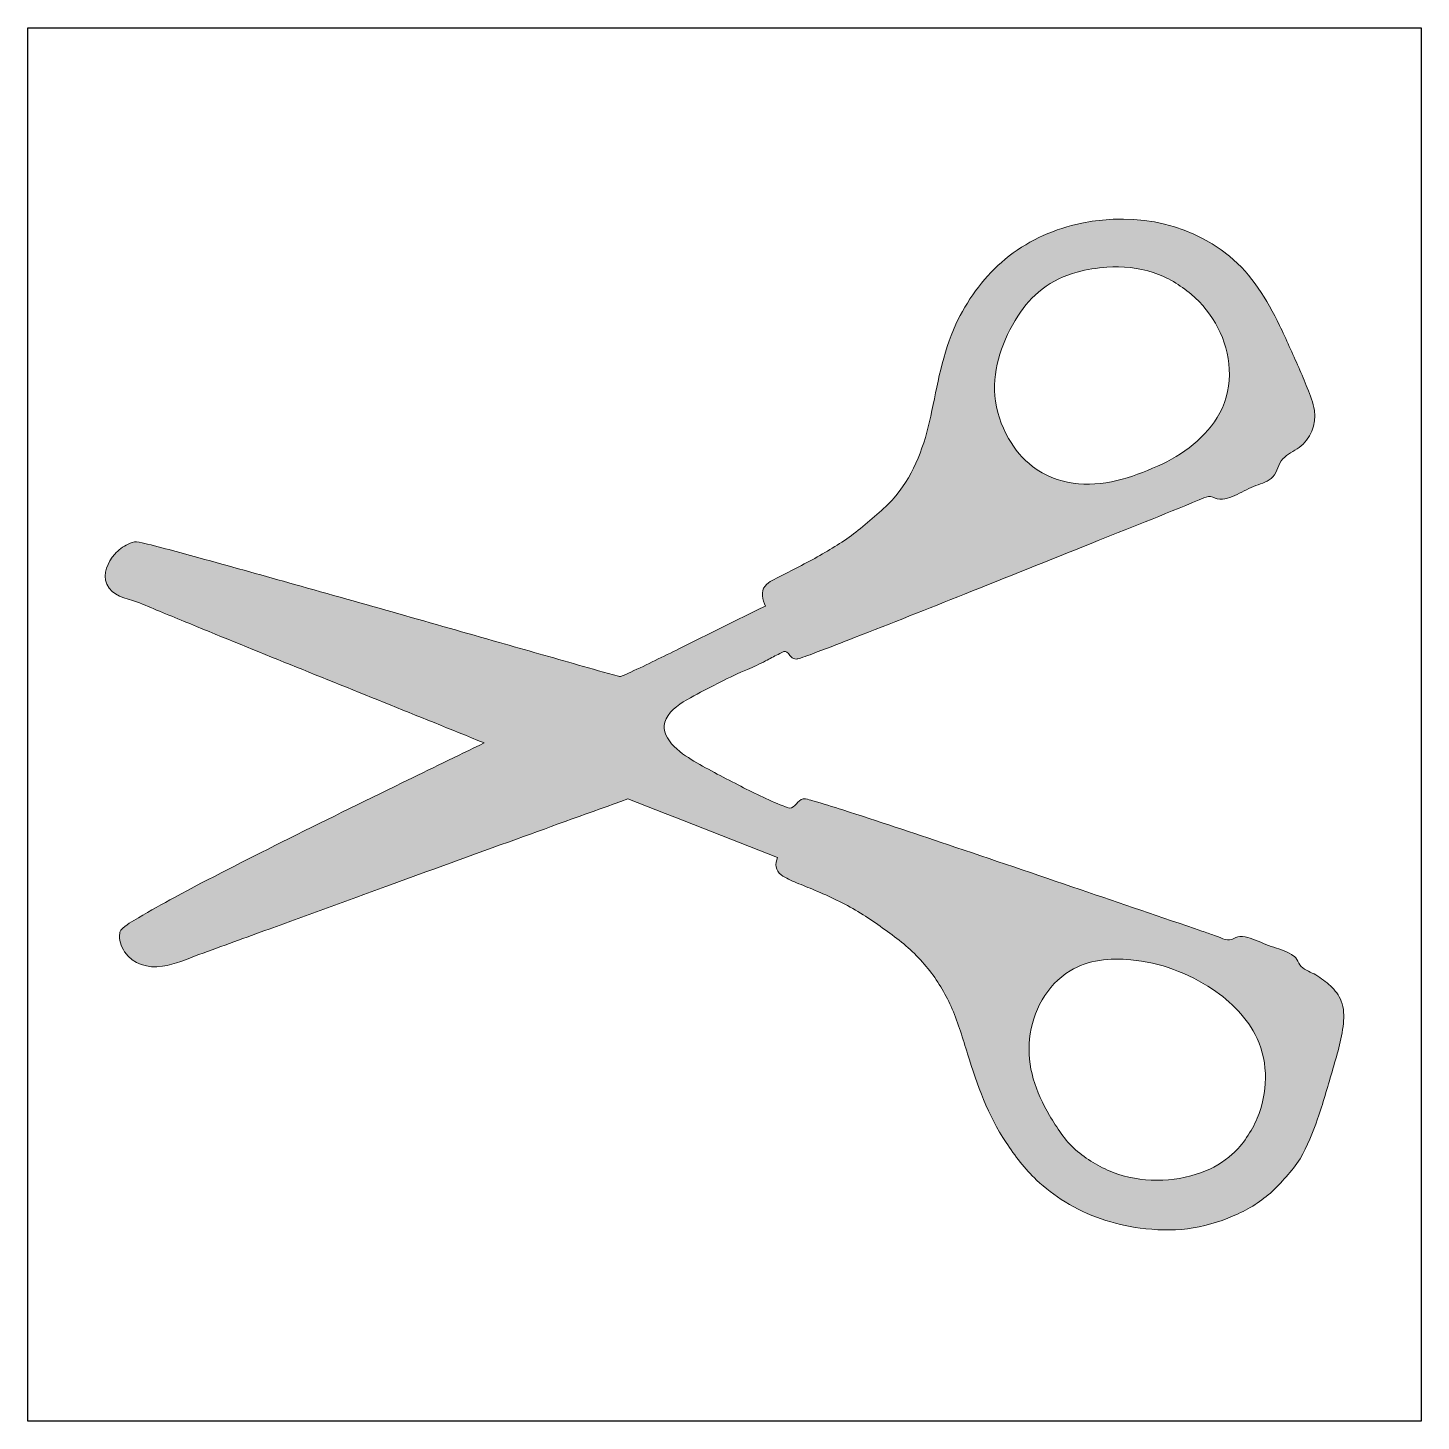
# Model space of a CAD drawing. Header units: inches. Extents: x 0 to 114, y 0 to 114.
import ezdxf

# ---------------------------------------------------------------- set-up
doc = ezdxf.new("R2010")
doc.units = ezdxf.units.IN
doc.header["$MEASUREMENT"] = 0
doc.layers.add('Image Background', color=7, linetype='Continuous')
doc.layers.add('Layer 1', color=7, linetype='Continuous')
picture_1 = doc.add_image_def('image1.png', size_in_pixel=(1350, 1350))

msp = doc.modelspace()

# ---------------------------------------------------------------- hatches: boundary and pattern name
at = {"layer": 'Layer 1', "true_color": 0xf05a28}
h = msp.add_hatch(color=20, dxfattribs=at)
edge = h.paths.add_edge_path()
edge.add_spline(control_points=[(63.79, 51.04), (64, 51.01), (64.2, 50.95), (64.39, 50.89), (65.22, 50.66), (66.04, 50.4), (66.86, 50.14), (69.73, 49.22), (72.59, 48.26), (75.45, 47.3), (79.08, 46.08), (82.7, 44.85), (86.32, 43.61), (89.65, 42.48), (92.98, 41.34), (96.32, 40.2), (96.66, 40.08), (97.01, 39.96), (97.35, 39.85), (97.76, 39.71), (98.32, 39.37), (98.76, 39.52), (98.99, 39.59), (99.19, 39.75), (99.43, 39.76), (99.72, 39.78), (100.01, 39.71), (100.28, 39.62), (100.87, 39.43), (101.42, 39.14), (102, 38.94), (102.56, 38.75), (103.16, 38.61), (103.66, 38.29), (103.82, 38.18), (104.01, 38.05), (104.11, 37.88), (104.22, 37.67), (104.3, 37.46), (104.47, 37.29), (104.8, 36.98), (105.28, 36.83), (105.66, 36.6), (106.09, 36.34), (106.5, 36.05), (106.86, 35.7), (107.23, 35.35), (107.56, 34.93), (107.75, 34.45), (107.98, 33.88), (107.97, 33.23), (107.92, 32.62), (107.8, 31.27), (107.36, 29.95), (106.99, 28.65), (106.62, 27.36), (106.24, 26.06), (105.81, 24.79), (105.42, 23.66), (104.98, 22.55), (104.37, 21.53), (104.04, 20.99), (103.64, 20.52), (103.23, 20.05), (102.81, 19.58), (102.39, 19.13), (101.93, 18.71), (101.03, 17.91), (99.98, 17.3), (98.88, 16.83), (97.69, 16.31), (96.42, 15.95), (95.12, 15.78), (93.84, 15.62), (92.52, 15.67), (91.24, 15.84), (89.07, 16.12), (86.96, 16.83), (85.09, 17.99), (84.26, 18.51), (83.47, 19.11), (82.75, 19.78), (81.78, 20.68), (80.98, 21.76), (80.25, 22.86), (78.77, 25.08), (77.87, 27.59), (77.09, 30.12), (76.71, 31.36), (76.34, 32.61), (75.83, 33.81), (75.36, 34.93), (74.73, 35.97), (73.99, 36.94), (73.21, 37.93), (72.3, 38.83), (71.3, 39.59), (70.26, 40.37), (69.21, 41.13), (68.1, 41.8), (66.96, 42.49), (65.76, 43.04), (64.54, 43.56), (64.05, 43.77), (63.56, 43.96), (63.07, 44.17), (62.63, 44.35), (62.18, 44.53), (61.79, 44.82), (61.31, 45.17), (61.29, 45.71), (61.5, 46.24), (57.43, 47.87), (53.31, 49.44), (49.23, 51.05), (46.18, 49.96), (43.13, 48.85), (40.09, 47.75), (36.51, 46.46), (32.94, 45.16), (29.37, 43.86), (26.18, 42.7), (22.98, 41.54), (19.79, 40.37), (17.87, 39.67), (15.95, 38.97), (14.03, 38.27), (13.05, 37.91), (12.08, 37.47), (11.04, 37.32), (9.84, 37.14), (8.65, 37.46), (7.94, 38.5), (7.64, 38.94), (7.47, 39.49), (7.54, 40.03), (7.56, 40.14), (7.57, 40.21), (7.64, 40.29), (8.02, 40.71), (8.6, 41.01), (9.08, 41.3), (10.04, 41.88), (11.03, 42.43), (12.02, 42.96), (14.92, 44.53), (17.86, 46.01), (20.81, 47.49), (24.11, 49.14), (27.42, 50.76), (30.73, 52.38), (32.96, 53.47), (35.19, 54.55), (37.43, 55.64), (31.96, 57.86), (26.48, 60.06), (21.01, 62.27), (18.28, 63.38), (15.54, 64.49), (12.82, 65.61), (12.14, 65.89), (11.47, 66.17), (10.79, 66.44), (10.17, 66.7), (9.55, 66.99), (8.92, 67.21), (8.04, 67.51), (6.88, 67.7), (6.48, 68.66), (6.12, 69.51), (6.55, 70.48), (7.13, 71.13), (7.43, 71.47), (7.8, 71.76), (8.22, 71.95), (8.42, 72.05), (8.69, 72.16), (8.91, 72.14), (9.21, 72.12), (9.52, 72.02), (9.81, 71.95), (11.39, 71.56), (12.95, 71.12), (14.52, 70.69), (16.97, 70.02), (19.43, 69.33), (21.88, 68.64), (24.73, 67.84), (27.58, 67.04), (30.42, 66.23), (33.18, 65.45), (35.93, 64.66), (38.68, 63.88), (40.85, 63.26), (43.01, 62.65), (45.18, 62.03), (46.27, 61.72), (47.36, 61.4), (48.46, 61.12), (48.51, 61.1), (48.58, 61.07), (48.63, 61.09), (48.92, 61.17), (49.2, 61.33), (49.47, 61.45), (50.81, 62.07), (52.13, 62.73), (53.45, 63.38), (55.81, 64.55), (58.16, 65.72), (60.52, 66.87), (60.28, 67.34), (60.09, 68.06), (60.48, 68.51), (60.8, 68.88), (61.31, 69.09), (61.74, 69.31), (62.89, 69.91), (64.06, 70.49), (65.19, 71.14), (66.27, 71.76), (67.33, 72.44), (68.3, 73.23), (68.83, 73.66), (69.33, 74.11), (69.84, 74.55), (70.33, 74.97), (70.8, 75.41), (71.21, 75.91), (72.74, 77.8), (73.57, 80.09), (74.07, 82.44), (74.61, 84.99), (75.02, 87.59), (76.13, 89.98), (77.03, 91.9), (78.28, 93.66), (79.87, 95.06), (81.53, 96.53), (83.49, 97.52), (85.63, 98.08), (90.09, 99.25), (94.96, 98.53), (98.58, 95.57), (100.43, 94.05), (101.66, 92.01), (102.69, 89.89), (103.24, 88.75), (103.74, 87.58), (104.26, 86.43), (104.51, 85.88), (104.73, 85.31), (104.96, 84.76), (105.21, 84.16), (105.46, 83.55), (105.54, 82.91), (105.7, 81.79), (105.24, 80.52), (104.29, 79.88), (103.84, 79.57), (103.33, 79.34), (102.96, 78.95), (102.56, 78.52), (102.52, 77.9), (102.13, 77.47), (101.78, 77.09), (101.22, 76.93), (100.75, 76.75), (100.21, 76.55), (99.71, 76.28), (99.2, 76.02), (98.69, 75.76), (98.15, 75.57), (97.58, 75.66), (97.34, 75.71), (97.09, 75.91), (96.85, 75.86), (96.59, 75.81), (96.33, 75.68), (96.09, 75.58), (93.16, 74.35), (90.19, 73.2), (87.24, 72.01), (83.78, 70.62), (80.31, 69.23), (76.85, 67.85), (73.84, 66.65), (70.84, 65.45), (67.82, 64.28), (66.8, 63.88), (65.78, 63.48), (64.76, 63.1), (64.24, 62.9), (63.71, 62.69), (63.17, 62.54), (63.13, 62.53), (63.09, 62.52), (63.05, 62.51), (62.89, 62.51), (62.72, 62.6), (62.61, 62.71), (62.51, 62.81), (62.3, 63.14), (62.16, 63.15), (61.97, 63.16), (61.71, 62.98), (61.55, 62.9), (61.2, 62.73), (60.86, 62.55), (60.52, 62.37), (60.03, 62.11), (59.54, 61.88), (59.03, 61.67), (58.29, 61.37), (57.56, 61), (56.84, 60.64), (56.1, 60.27), (55.37, 59.89), (54.64, 59.5), (53.87, 59.08), (53.05, 58.62), (52.52, 57.9), (51.45, 56.43), (53.25, 54.99), (54.41, 54.29), (55.66, 53.54), (56.96, 52.86), (58.26, 52.2), (59.47, 51.58), (60.68, 50.96), (61.95, 50.48), (62.11, 50.42), (62.46, 50.23), (62.64, 50.31), (63.06, 50.49), (63.25, 51.14), (63.79, 51.04)], knot_values=[0, 0, 0, 0, 1, 1, 1, 2, 2, 2, 3, 3, 3, 4, 4, 4, 5, 5, 5, 6, 6, 6, 7, 7, 7, 8, 8, 8, 9, 9, 9, 10, 10, 10, 11, 11, 11, 12, 12, 12, 13, 13, 13, 14, 14, 14, 15, 15, 15, 16, 16, 16, 17, 17, 17, 18, 18, 18, 19, 19, 19, 20, 20, 20, 21, 21, 21, 22, 22, 22, 23, 23, 23, 24, 24, 24, 25, 25, 25, 26, 26, 26, 27, 27, 27, 28, 28, 28, 29, 29, 29, 30, 30, 30, 31, 31, 31, 32, 32, 32, 33, 33, 33, 34, 34, 34, 35, 35, 35, 36, 36, 36, 37, 37, 37, 38, 38, 38, 39, 39, 39, 40, 40, 40, 41, 41, 41, 42, 42, 42, 43, 43, 43, 44, 44, 44, 45, 45, 45, 46, 46, 46, 47, 47, 47, 48, 48, 48, 49, 49, 49, 50, 50, 50, 51, 51, 51, 52, 52, 52, 53, 53, 53, 54, 54, 54, 55, 55, 55, 56, 56, 56, 57, 57, 57, 58, 58, 58, 59, 59, 59, 60, 60, 60, 61, 61, 61, 62, 62, 62, 63, 63, 63, 64, 64, 64, 65, 65, 65, 66, 66, 66, 67, 67, 67, 68, 68, 68, 69, 69, 69, 70, 70, 70, 71, 71, 71, 72, 72, 72, 73, 73, 73, 74, 74, 74, 75, 75, 75, 76, 76, 76, 77, 77, 77, 78, 78, 78, 79, 79, 79, 80, 80, 80, 81, 81, 81, 82, 82, 82, 83, 83, 83, 84, 84, 84, 85, 85, 85, 86, 86, 86, 87, 87, 87, 88, 88, 88, 89, 89, 89, 90, 90, 90, 91, 91, 91, 92, 92, 92, 93, 93, 93, 94, 94, 94, 95, 95, 95, 96, 96, 96, 97, 97, 97, 98, 98, 98, 99, 99, 99, 100, 100, 100, 101, 101, 101, 102, 102, 102, 103, 103, 103, 104, 104, 104, 105, 105, 105, 106, 106, 106, 107, 107, 107, 108, 108, 108, 109, 109, 109, 110, 110, 110, 111, 111, 111, 112, 112, 112, 112], degree=3, periodic=1)
edge = h.paths.add_edge_path()
edge.add_spline(control_points=[(83.2, 92.86), (82.41, 92.26), (81.75, 91.5), (81.22, 90.66), (79.98, 88.72), (79.15, 86.46), (79.32, 84.12), (79.41, 82.9), (79.86, 81.69), (80.46, 80.62), (80.96, 79.74), (81.62, 78.93), (82.43, 78.31), (84.41, 76.8), (86.98, 76.59), (89.34, 77.16), (90.49, 77.43), (91.6, 77.87), (92.68, 78.34), (93.72, 78.8), (94.71, 79.38), (95.6, 80.11), (96.47, 80.84), (97.25, 81.71), (97.79, 82.72), (98.37, 83.82), (98.62, 85.07), (98.56, 86.31), (98.44, 88.67), (97.24, 90.93), (95.44, 92.44), (94.53, 93.21), (93.47, 93.85), (92.33, 94.23), (91.11, 94.63), (89.8, 94.75), (88.52, 94.66), (87.7, 94.6), (86.88, 94.49), (86.08, 94.26), (85.05, 93.97), (84.06, 93.52), (83.2, 92.86)], knot_values=[0, 0, 0, 0, 1, 1, 1, 2, 2, 2, 3, 3, 3, 4, 4, 4, 5, 5, 5, 6, 6, 6, 7, 7, 7, 8, 8, 8, 9, 9, 9, 10, 10, 10, 11, 11, 11, 12, 12, 12, 13, 13, 13, 14, 14, 14, 14], degree=3, periodic=1)
edge = h.paths.add_edge_path()
edge.add_spline(control_points=[(82.18, 31.37), (81.93, 29.09), (82.69, 27), (83.82, 25.07), (84.42, 24.06), (85.06, 23.05), (85.95, 22.27), (86.84, 21.48), (87.88, 20.86), (88.99, 20.43), (91.29, 19.53), (93.97, 19.54), (96.28, 20.4), (97.2, 20.74), (98.08, 21.23), (98.81, 21.89), (99.69, 22.7), (100.38, 23.74), (100.85, 24.85), (101.72, 26.92), (101.79, 29.34), (100.84, 31.4), (100.06, 33.07), (98.7, 34.41), (97.19, 35.43), (95.21, 36.76), (92.86, 37.63), (90.48, 37.85), (88.81, 38.01), (86.97, 37.85), (85.51, 36.95), (83.57, 35.77), (82.41, 33.59), (82.18, 31.37)], knot_values=[0, 0, 0, 0, 1, 1, 1, 2, 2, 2, 3, 3, 3, 4, 4, 4, 5, 5, 5, 6, 6, 6, 7, 7, 7, 8, 8, 8, 9, 9, 9, 10, 10, 10, 11, 11, 11, 11], degree=3, periodic=1)

# ---------------------------------------------------------------- linework, layer by layer
at = {"layer": 'Layer 1', "lineweight": 0}
for points, knots in [([(63.79, 51.04), (64, 51.01), (64.2, 50.95), (64.39, 50.89), (65.22, 50.66), (66.04, 50.4), (66.86, 50.14), (69.73, 49.22), (72.59, 48.26), (75.45, 47.3), (79.08, 46.08), (82.7, 44.85), (86.32, 43.61), (89.65, 42.48), (92.98, 41.34), (96.32, 40.2), (96.66, 40.08), (97.01, 39.96), (97.35, 39.85), (97.76, 39.71), (98.32, 39.37), (98.76, 39.52), (98.99, 39.59), (99.19, 39.75), (99.43, 39.76), (99.72, 39.78), (100.01, 39.71), (100.28, 39.62), (100.87, 39.43), (101.42, 39.14), (102, 38.94), (102.56, 38.75), (103.16, 38.61), (103.66, 38.29), (103.82, 38.18), (104.01, 38.05), (104.11, 37.88), (104.22, 37.67), (104.3, 37.46), (104.47, 37.29), (104.8, 36.98), (105.28, 36.83), (105.66, 36.6), (106.09, 36.34), (106.5, 36.05), (106.86, 35.7), (107.23, 35.35), (107.56, 34.93), (107.75, 34.45), (107.98, 33.88), (107.97, 33.23), (107.92, 32.62), (107.8, 31.27), (107.36, 29.95), (106.99, 28.65), (106.62, 27.36), (106.24, 26.06), (105.81, 24.79), (105.42, 23.66), (104.98, 22.55), (104.37, 21.53), (104.04, 20.99), (103.64, 20.52), (103.23, 20.05), (102.81, 19.58), (102.39, 19.13), (101.93, 18.71), (101.03, 17.91), (99.98, 17.3), (98.88, 16.83), (97.69, 16.31), (96.42, 15.95), (95.12, 15.78), (93.84, 15.62), (92.52, 15.67), (91.24, 15.84), (89.07, 16.12), (86.96, 16.83), (85.09, 17.99), (84.26, 18.51), (83.47, 19.11), (82.75, 19.78), (81.78, 20.68), (80.98, 21.76), (80.25, 22.86), (78.77, 25.08), (77.87, 27.59), (77.09, 30.12), (76.71, 31.36), (76.34, 32.61), (75.83, 33.81), (75.36, 34.93), (74.73, 35.97), (73.99, 36.94), (73.21, 37.93), (72.3, 38.83), (71.3, 39.59), (70.26, 40.37), (69.21, 41.13), (68.1, 41.8), (66.96, 42.49), (65.76, 43.04), (64.54, 43.56), (64.05, 43.77), (63.56, 43.96), (63.07, 44.17), (62.63, 44.35), (62.18, 44.53), (61.79, 44.82), (61.31, 45.17), (61.29, 45.71), (61.5, 46.24), (57.43, 47.87), (53.31, 49.44), (49.23, 51.05), (46.18, 49.96), (43.13, 48.85), (40.09, 47.75), (36.51, 46.46), (32.94, 45.16), (29.37, 43.86), (26.18, 42.7), (22.98, 41.54), (19.79, 40.37), (17.87, 39.67), (15.95, 38.97), (14.03, 38.27), (13.05, 37.91), (12.08, 37.47), (11.04, 37.32), (9.84, 37.14), (8.65, 37.46), (7.94, 38.5), (7.64, 38.94), (7.47, 39.49), (7.54, 40.03), (7.56, 40.14), (7.57, 40.21), (7.64, 40.29), (8.02, 40.71), (8.6, 41.01), (9.08, 41.3), (10.04, 41.88), (11.03, 42.43), (12.02, 42.96), (14.92, 44.53), (17.86, 46.01), (20.81, 47.49), (24.11, 49.14), (27.42, 50.76), (30.73, 52.38), (32.96, 53.47), (35.19, 54.55), (37.43, 55.64), (31.96, 57.86), (26.48, 60.06), (21.01, 62.27), (18.28, 63.38), (15.54, 64.49), (12.82, 65.61), (12.14, 65.89), (11.47, 66.17), (10.79, 66.44), (10.17, 66.7), (9.55, 66.99), (8.92, 67.21), (8.04, 67.51), (6.88, 67.7), (6.48, 68.66), (6.12, 69.51), (6.55, 70.48), (7.13, 71.13), (7.43, 71.47), (7.8, 71.76), (8.22, 71.95), (8.42, 72.05), (8.69, 72.16), (8.91, 72.14), (9.21, 72.12), (9.52, 72.02), (9.81, 71.95), (11.39, 71.56), (12.95, 71.12), (14.52, 70.69), (16.97, 70.02), (19.43, 69.33), (21.88, 68.64), (24.73, 67.84), (27.58, 67.04), (30.42, 66.23), (33.18, 65.45), (35.93, 64.66), (38.68, 63.88), (40.85, 63.26), (43.01, 62.65), (45.18, 62.03), (46.27, 61.72), (47.36, 61.4), (48.46, 61.12), (48.51, 61.1), (48.58, 61.07), (48.63, 61.09), (48.92, 61.17), (49.2, 61.33), (49.47, 61.45), (50.81, 62.07), (52.13, 62.73), (53.45, 63.38), (55.81, 64.55), (58.16, 65.72), (60.52, 66.87), (60.28, 67.34), (60.09, 68.06), (60.48, 68.51), (60.8, 68.88), (61.31, 69.09), (61.74, 69.31), (62.89, 69.91), (64.06, 70.49), (65.19, 71.14), (66.27, 71.76), (67.33, 72.44), (68.3, 73.23), (68.83, 73.66), (69.33, 74.11), (69.84, 74.55), (70.33, 74.97), (70.8, 75.41), (71.21, 75.91), (72.74, 77.8), (73.57, 80.09), (74.07, 82.44), (74.61, 84.99), (75.02, 87.59), (76.13, 89.98), (77.03, 91.9), (78.28, 93.66), (79.87, 95.06), (81.53, 96.53), (83.49, 97.52), (85.63, 98.08), (90.09, 99.25), (94.96, 98.53), (98.58, 95.57), (100.43, 94.05), (101.66, 92.01), (102.69, 89.89), (103.24, 88.75), (103.74, 87.58), (104.26, 86.43), (104.51, 85.88), (104.73, 85.31), (104.96, 84.76), (105.21, 84.16), (105.46, 83.55), (105.54, 82.91), (105.7, 81.79), (105.24, 80.52), (104.29, 79.88), (103.84, 79.57), (103.33, 79.34), (102.96, 78.95), (102.56, 78.52), (102.52, 77.9), (102.13, 77.47), (101.78, 77.09), (101.22, 76.93), (100.75, 76.75), (100.21, 76.55), (99.71, 76.28), (99.2, 76.02), (98.69, 75.76), (98.15, 75.57), (97.58, 75.66), (97.34, 75.71), (97.09, 75.91), (96.85, 75.86), (96.59, 75.81), (96.33, 75.68), (96.09, 75.58), (93.16, 74.35), (90.19, 73.2), (87.24, 72.01), (83.78, 70.62), (80.31, 69.23), (76.85, 67.85), (73.84, 66.65), (70.84, 65.45), (67.82, 64.28), (66.8, 63.88), (65.78, 63.48), (64.76, 63.1), (64.24, 62.9), (63.71, 62.69), (63.17, 62.54), (63.13, 62.53), (63.09, 62.52), (63.05, 62.51), (62.89, 62.51), (62.72, 62.6), (62.61, 62.71), (62.51, 62.81), (62.3, 63.14), (62.16, 63.15), (61.97, 63.16), (61.71, 62.98), (61.55, 62.9), (61.2, 62.73), (60.86, 62.55), (60.52, 62.37), (60.03, 62.11), (59.54, 61.88), (59.03, 61.67), (58.29, 61.37), (57.56, 61), (56.84, 60.64), (56.1, 60.27), (55.37, 59.89), (54.64, 59.5), (53.87, 59.08), (53.05, 58.62), (52.52, 57.9), (51.45, 56.43), (53.25, 54.99), (54.41, 54.29), (55.66, 53.54), (56.96, 52.86), (58.26, 52.2), (59.47, 51.58), (60.68, 50.96), (61.95, 50.48), (62.11, 50.42), (62.46, 50.23), (62.64, 50.31), (63.06, 50.49), (63.25, 51.14), (63.79, 51.04)], [0, 0, 0, 0, 1, 1, 1, 2, 2, 2, 3, 3, 3, 4, 4, 4, 5, 5, 5, 6, 6, 6, 7, 7, 7, 8, 8, 8, 9, 9, 9, 10, 10, 10, 11, 11, 11, 12, 12, 12, 13, 13, 13, 14, 14, 14, 15, 15, 15, 16, 16, 16, 17, 17, 17, 18, 18, 18, 19, 19, 19, 20, 20, 20, 21, 21, 21, 22, 22, 22, 23, 23, 23, 24, 24, 24, 25, 25, 25, 26, 26, 26, 27, 27, 27, 28, 28, 28, 29, 29, 29, 30, 30, 30, 31, 31, 31, 32, 32, 32, 33, 33, 33, 34, 34, 34, 35, 35, 35, 36, 36, 36, 37, 37, 37, 38, 38, 38, 39, 39, 39, 40, 40, 40, 41, 41, 41, 42, 42, 42, 43, 43, 43, 44, 44, 44, 45, 45, 45, 46, 46, 46, 47, 47, 47, 48, 48, 48, 49, 49, 49, 50, 50, 50, 51, 51, 51, 52, 52, 52, 53, 53, 53, 54, 54, 54, 55, 55, 55, 56, 56, 56, 57, 57, 57, 58, 58, 58, 59, 59, 59, 60, 60, 60, 61, 61, 61, 62, 62, 62, 63, 63, 63, 64, 64, 64, 65, 65, 65, 66, 66, 66, 67, 67, 67, 68, 68, 68, 69, 69, 69, 70, 70, 70, 71, 71, 71, 72, 72, 72, 73, 73, 73, 74, 74, 74, 75, 75, 75, 76, 76, 76, 77, 77, 77, 78, 78, 78, 79, 79, 79, 80, 80, 80, 81, 81, 81, 82, 82, 82, 83, 83, 83, 84, 84, 84, 85, 85, 85, 86, 86, 86, 87, 87, 87, 88, 88, 88, 89, 89, 89, 90, 90, 90, 91, 91, 91, 92, 92, 92, 93, 93, 93, 94, 94, 94, 95, 95, 95, 96, 96, 96, 97, 97, 97, 98, 98, 98, 99, 99, 99, 100, 100, 100, 101, 101, 101, 102, 102, 102, 103, 103, 103, 104, 104, 104, 105, 105, 105, 106, 106, 106, 107, 107, 107, 108, 108, 108, 109, 109, 109, 110, 110, 110, 111, 111, 111, 112, 112, 112, 112]), ([(83.2, 92.86), (82.41, 92.26), (81.75, 91.5), (81.22, 90.66), (79.98, 88.72), (79.15, 86.46), (79.32, 84.12), (79.41, 82.9), (79.86, 81.69), (80.46, 80.62), (80.96, 79.74), (81.62, 78.93), (82.43, 78.31), (84.41, 76.8), (86.98, 76.59), (89.34, 77.16), (90.49, 77.43), (91.6, 77.87), (92.68, 78.34), (93.72, 78.8), (94.71, 79.38), (95.6, 80.11), (96.47, 80.84), (97.25, 81.71), (97.79, 82.72), (98.37, 83.82), (98.62, 85.07), (98.56, 86.31), (98.44, 88.67), (97.24, 90.93), (95.44, 92.44), (94.53, 93.21), (93.47, 93.85), (92.33, 94.23), (91.11, 94.63), (89.8, 94.75), (88.52, 94.66), (87.7, 94.6), (86.88, 94.49), (86.08, 94.26), (85.05, 93.97), (84.06, 93.52), (83.2, 92.86)], [0, 0, 0, 0, 1, 1, 1, 2, 2, 2, 3, 3, 3, 4, 4, 4, 5, 5, 5, 6, 6, 6, 7, 7, 7, 8, 8, 8, 9, 9, 9, 10, 10, 10, 11, 11, 11, 12, 12, 12, 13, 13, 13, 14, 14, 14, 14]), ([(82.18, 31.37), (81.93, 29.09), (82.69, 27), (83.82, 25.07), (84.42, 24.06), (85.06, 23.05), (85.95, 22.27), (86.84, 21.48), (87.88, 20.86), (88.99, 20.43), (91.29, 19.53), (93.97, 19.54), (96.28, 20.4), (97.2, 20.74), (98.08, 21.23), (98.81, 21.89), (99.69, 22.7), (100.38, 23.74), (100.85, 24.85), (101.72, 26.92), (101.79, 29.34), (100.84, 31.4), (100.06, 33.07), (98.7, 34.41), (97.19, 35.43), (95.21, 36.76), (92.86, 37.63), (90.48, 37.85), (88.81, 38.01), (86.97, 37.85), (85.51, 36.95), (83.57, 35.77), (82.41, 33.59), (82.18, 31.37)], [0, 0, 0, 0, 1, 1, 1, 2, 2, 2, 3, 3, 3, 4, 4, 4, 5, 5, 5, 6, 6, 6, 7, 7, 7, 8, 8, 8, 9, 9, 9, 10, 10, 10, 11, 11, 11, 11])]:
    msp.add_open_spline(points, degree=3, knots=knots, dxfattribs=at)

# ---------------------------------------------------------------- pictures from other files: only their frames are drawn
at = {"layer": 'Image Background'}
image = msp.add_image(picture_1, insert=(0, 0), size_in_units=(114.3, 114.3), dxfattribs=at)

doc.saveas('drawing.dxf')
